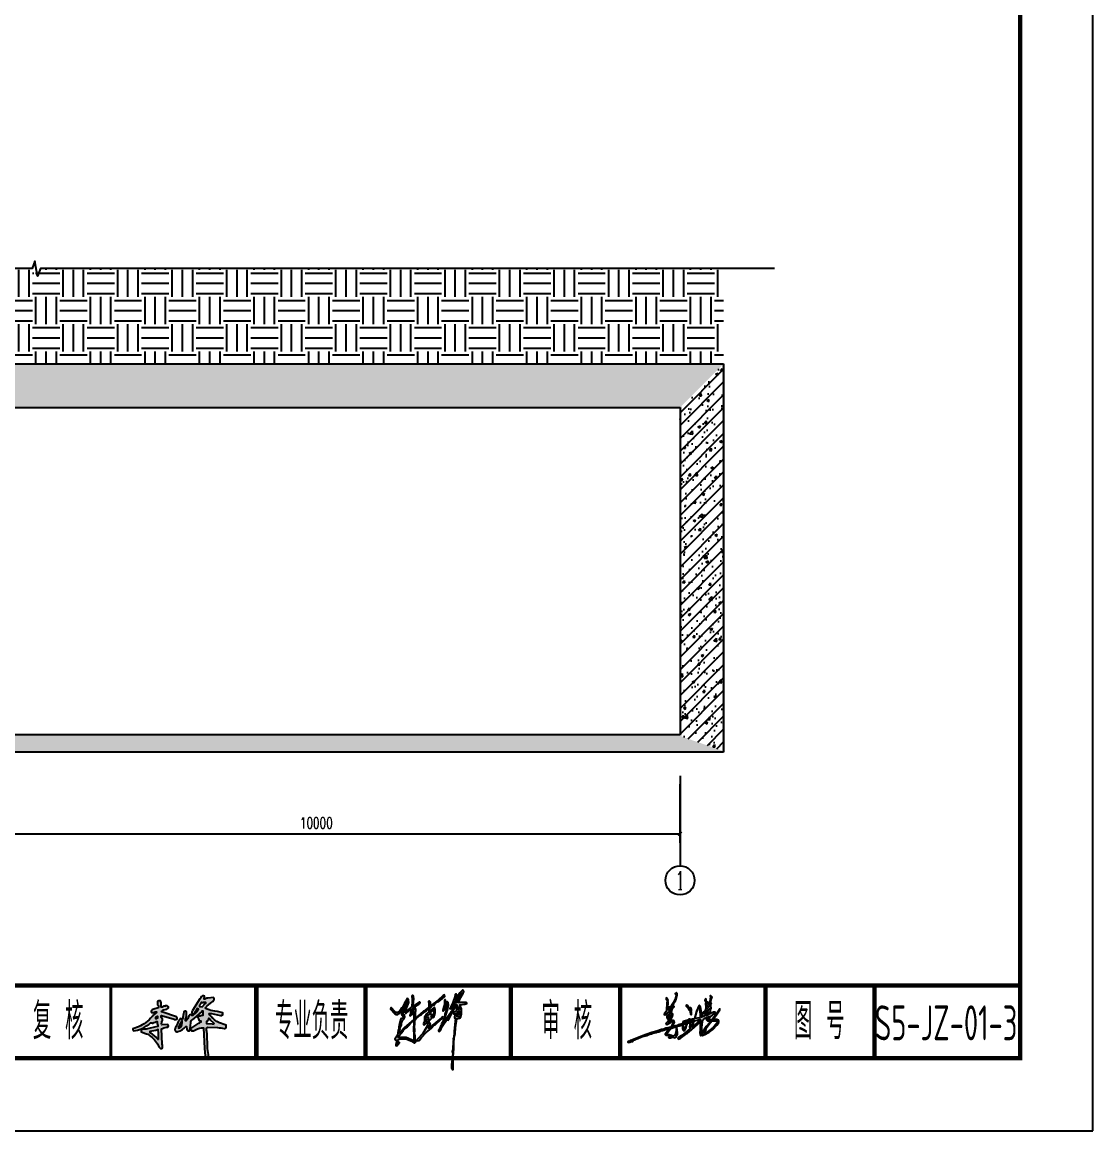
# Model space of a CAD drawing. Header units: millimetres. Extents: x -29538 to 115583, y -232866 to 15404.
# Drawn here: x 100814 to 115533, y -124126 to -108883 of the extents above; entities that cross this region are included whole.
import ezdxf
from ezdxf.enums import TextEntityAlignment as Align

# ---------------------------------------------------------------- set-up
doc = ezdxf.new("R2010")
doc.units = ezdxf.units.MM
doc.header["$LTSCALE"] = 10
doc.header["$MEASUREMENT"] = 0
for name, color, linetype in [('AXIS', 3, 'Continuous'), ('AXIS_TEXT', 7, 'Continuous'), ('DIM_SYMB', 3, 'Continuous'), ('FHDI签名', 4, 'Continuous'), ('HIDE_B', 7, 'Continuous'), ('PUB_DIM', 3, 'Continuous'), ('PUB_HATCH', 8, 'Continuous'), ('PUB_WALL', 9, 'Continuous'), ('WALL', 9, 'Continuous'), ('图框', 7, 'Continuous'), ('ＦＨＤＩ', 4, 'Continuous')]:
    doc.layers.add(name, color=color, linetype=linetype)
doc.styles.add('_TCH_AXIS', font='COMPLEX', dxfattribs={"bigfont": 'GBCBIG'})
doc.styles.add('COMPLEX', font='COMPLEX')
doc.styles.add('DIM_FONT', font='SIMPLEX', dxfattribs={"width": 0.7, "bigfont": 'GBCBIG'})
doc.styles.get("Standard").update_dxf_attribs({"font": 'gbenor.shx', "width": 0.75, "bigfont": 'gbcbig.shx'})
doc.dimstyles.new('DIMN50', dxfattribs={"dimscale": 0.5, "dimtxt": 300, "dimasz": 100, "dimexe": 250, "dimexo": 300, "dimgap": 150, "dimtad": 1, "dimdec": 0, "dimzin": 0, "dimdsep": 46, "dimtxsty": 'DIM_FONT', "dimblk": 'ARCHTICK', "dimcen": 0.09, "dimclrt": 7, "dimazin": 2, "dimtfac": 1, "dimtdec": 0, "dimtix": 1, "dimtmove": 2, "dimatfit": 3, "dimldrblk": 'ARCHTICK', "dimfxl": 0, "dimtolj": 1, "dimtzin": 0, "dimarcsym": 0})
pattern_1 = [(45, (-45736.04, -55239.7), (-88.38835, 88.38835), []), (50, (-45736.04, -55239.7), (358.6301, -31.37607), [37.5, -412.5]), (355, (-45736.04, -55239.7), (-69.3757, 376.0961), [30, -330]), (100.4514, (-45706.16, -55242.3), (289.2547, 344.7198), [31.8701, -350.57106]), (46.1842, (-45736.04, -55139.7), (533.6205, -82.7595), [56.25, -618.75]), (96.6356, (-45691.6, -55146.6), (467.3314, 487.059), [47.8051, -525.8565]), (351.1842, (-45736.04, -55139.7), (467.331, 487.0593), [45, -495]), (21, (-45686.04, -55164.7), (298.45353, -201.30945), [37.5, -412.5]), (326, (-45686.04, -55164.7), (121.6577, 362.575), [30, -330]), (71.4514, (-45661.17, -55181.48), (420.1113, 161.26525), [31.8701, -350.57106]), (37.5, (-45736.04, -55239.7), (6.07993, 166.44693), [0, -326, 0, -335, 0, -331.25]), (7.5, (-45736.04, -55239.7), (131.53477, 197.20586), [0, -191, 0, -318.5, 0, -126.25]), (327.5, (-45847.54, -55239.7), (266.91122, -11.27744), [0, -125, 0, -390, 0, -517.5]), (317.5, (-45897.54, -55239.7), (291.5931, 50.0525), [0, -162.5, 0, -259, 0, -367.5])]

# ---------------------------------------------------------------- blocks, each defined once
blk = doc.blocks.new('dwe')
at = {"linetype": 'Continuous'}
h = blk.add_hatch(color=256, dxfattribs=at)
h.paths.add_polyline_path([(32166.859, 20455.021, 0.138813), (32166.844, 20455.08, 0.305012), (32166.819, 20455.091, -0.192582), (32166.829, 20455.151), (32167.178, 20455.047), (32167.179, 20455.041, 0.254771), (32167.259, 20455.061, 0.439902), (32167.211, 20455.125), (32166.866, 20455.239, 0.288836), (32166.829, 20455.251, -0.33185), (32166.89, 20455.307), (32166.978, 20455.326, 0.248777), (32167.013, 20455.359), (32167.019, 20455.361), (32167.019, 20455.391), (32167.006, 20455.399, 0.156902), (32166.949, 20455.421, -0.226549), (32166.938, 20455.406, 0.203273), (32166.849, 20455.381), (32166.819, 20455.381), (32166.814, 20455.442, 0.141014), (32166.799, 20455.551, 0.181335), (32166.719, 20455.531), (32166.719, 20455.441, -0.388078), (32166.731, 20455.359), (32166.62, 20455.327, 0.123602), (32166.566, 20455.304, 0.460019), (32166.549, 20455.231), (32166.619, 20455.231), (32166.649, 20455.251), (32166.689, 20455.251), (32166.689, 20455.231), (32166.656, 20455.204), (32166.631, 20455.179, -0.071068), (32166.566, 20455.124, -0.129017), (32166.191, 20454.837), (32166.039, 20454.781, 0.313509), (32166.056, 20454.739), (32166.059, 20454.731, 0.126518), (32166.277, 20454.786), (32166.297, 20454.795, 0.073631), (32166.529, 20454.951), (32166.569, 20454.951), (32166.569, 20454.941, 0.306384), (32166.63, 20454.957, 0.101225), (32166.689, 20454.981), (32166.709, 20454.981, 0.192884), (32166.729, 20454.881), (32166.729, 20454.851), (32166.711, 20454.847), (32166.409, 20454.771), (32166.289, 20454.771, -0.295923), (32166.269, 20454.751), (32166.269, 20454.701), (32166.39, 20454.656), (32166.417, 20454.647, -0.097505), (32166.536, 20454.569, -0.139219), (32166.756, 20454.289), (32166.799, 20454.241), (32166.839, 20454.241), (32166.859, 20454.271), (32166.859, 20454.331), (32166.844, 20454.36), (32166.829, 20454.781), (32166.857, 20454.795, -0.122446), (32166.998, 20454.826, 0.488889), (32166.999, 20454.901), (32166.839, 20454.891, -0.138685), (32166.834, 20454.962, -0.251793)])
h.paths.add_polyline_path([(32166.729, 20455.081), (32166.7, 20455.077), (32166.699, 20455.071), (32166.659, 20455.071), (32166.659, 20455.091, 0.200858), (32166.699, 20455.121), (32166.729, 20455.121)], flags=16)
h.paths.add_polyline_path([(32166.739, 20454.761), (32166.744, 20454.652), (32166.749, 20454.491, -0.10594), (32166.681, 20454.544), (32166.676, 20454.549), (32166.527, 20454.677), (32166.509, 20454.681), (32166.509, 20454.711, 0.075528), (32166.718, 20454.756)], flags=16)
h = blk.add_hatch(color=256, dxfattribs=at)
h.paths.add_polyline_path([(32168.211, 20455.517), (32168.241, 20455.539, -0.076928), (32168.279, 20455.581, 0.343108), (32168.261, 20455.634), (32168.259, 20455.641), (32168.098, 20455.626, 0.082763), (32168.019, 20455.601), (32167.999, 20455.601), (32167.999, 20455.631), (32168.009, 20455.631), (32168.009, 20455.681, 0.433644), (32167.913, 20455.649, -0.083988), (32167.883, 20455.609), (32167.683, 20455.289, 0.241959), (32167.666, 20455.209, 0.088677), (32167.692, 20455.188), (32167.728, 20455.205, 0.005615), (32167.732, 20455.206), (32167.753, 20455.259, 0.154483), (32167.799, 20455.331, -1.209197), (32167.826, 20455.284, -0.109257), (32167.801, 20455.257, -0.116079), (32167.732, 20455.206), (32167.724, 20455.186, 0.148804), (32167.689, 20455.151), (32167.659, 20455.151), (32167.656, 20455.159, 0.636863), (32167.601, 20455.159, 0.220295), (32167.554, 20455.063), (32167.509, 20455.001), (32167.489, 20455.001), (32167.489, 20455.061), (32167.503, 20455.09), (32167.519, 20455.141), (32167.519, 20455.251), (32167.506, 20455.259, 0.524003), (32167.444, 20455.25), (32167.434, 20455.191), (32167.409, 20455.041), (32167.389, 20455.041), (32167.386, 20455.049, 0.551868), (32167.326, 20455.044, 0.11852), (32167.275, 20454.953, 0.071169), (32167.244, 20454.872), (32167.226, 20454.844, 0.10155), (32167.204, 20454.793, 0.705859), (32167.28, 20454.707, 0.161527), (32167.499, 20454.851), (32167.519, 20454.851), (32167.524, 20454.772), (32167.541, 20454.744), (32167.549, 20454.731), (32167.599, 20454.731), (32167.609, 20454.751), (32167.639, 20454.751), (32167.649, 20454.731), (32167.709, 20454.731, -0.124355), (32167.928, 20454.806), (32167.979, 20454.811), (32168.014, 20454.241), (32168.024, 20454.042, 0.594077), (32168.096, 20454.014, 0.243104), (32168.119, 20454.081, -0.084195), (32168.094, 20454.301), (32168.084, 20454.631), (32168.074, 20454.731), (32168.069, 20454.731, -0.200858), (32168.089, 20454.831), (32168.369, 20454.816, -0.063439), (32168.549, 20454.791, 0.343108), (32168.601, 20454.809), (32168.609, 20454.811), (32168.609, 20454.881), (32168.397, 20454.957), (32168.381, 20454.965, -0.084673), (32168.261, 20455.054, 0.071442), (32168.234, 20455.076), (32168.191, 20455.124, -0.149027), (32168.139, 20455.201), (32168.199, 20455.201), (32168.449, 20455.151), (32168.489, 20455.151, -0.295923), (32168.509, 20455.171), (32168.509, 20455.221), (32168.368, 20455.256), (32168.29, 20455.266, -0.064135), (32168.087, 20455.327), (32168.039, 20455.341, -0.249173), (32168.071, 20455.399), (32168.086, 20455.414)])
h.paths.add_polyline_path([(32168.049, 20455.491), (32168.041, 20455.489), (32167.949, 20455.391), (32167.869, 20455.401), (32167.869, 20455.431), (32167.886, 20455.454), (32167.915, 20455.493), (32167.919, 20455.511), (32167.949, 20455.511), (32167.949, 20455.501), (32167.969, 20455.501), (32167.969, 20455.511), (32168.049, 20455.511)], flags=16)
h.paths.add_polyline_path([(32167.969, 20455.271), (32167.969, 20455.161), (32167.938, 20455.156, 0.064743), (32167.841, 20455.127, 0.693991), (32167.834, 20455.09), (32167.851, 20455.054), (32167.87, 20455.006), (32167.897, 20454.997), (32167.919, 20454.991), (32167.919, 20454.971, 0.179878), (32167.871, 20454.949), (32167.851, 20454.937), (32167.636, 20454.794), (32167.629, 20454.771), (32167.609, 20454.771), (32167.614, 20454.872), (32167.624, 20454.951, -0.325645), (32167.681, 20455.039), (32167.716, 20455.064), (32167.936, 20455.264), (32167.939, 20455.271)], flags=16)
h.paths.add_polyline_path([(32168.119, 20455.071, -0.181335), (32168.156, 20455.049), (32168.173, 20455.023), (32168.266, 20454.939), (32168.279, 20454.911), (32168.22, 20454.916), (32168.069, 20454.931), (32168.069, 20454.981, 0.293881)], flags=16)
h.paths.add_polyline_path([(32167.399, 20454.991), (32167.399, 20454.961), (32167.384, 20454.882, -0.295272), (32167.299, 20454.801), (32167.299, 20454.831, 0.067267), (32167.325, 20454.883), (32167.343, 20454.93, 0.163021), (32167.369, 20454.971), (32167.379, 20454.966), (32167.379, 20454.991)], flags=16)
at = {"color": 7, "linetype": 'Continuous'}
for points in [[(32166.289, 20454.771, -0.295923), (32166.269, 20454.751), (32166.269, 20454.701), (32166.39, 20454.656), (32166.417, 20454.647, -0.097505), (32166.536, 20454.569, -0.139219), (32166.756, 20454.289), (32166.799, 20454.241), (32166.839, 20454.241), (32166.859, 20454.271), (32166.859, 20454.331), (32166.844, 20454.36), (32166.829, 20454.781), (32166.857, 20454.795, -0.122446), (32166.998, 20454.826, 0.488889), (32166.999, 20454.901), (32166.839, 20454.891, -0.138685), (32166.834, 20454.962, -0.251793), (32166.859, 20455.021, 0.138813), (32166.844, 20455.08, 0.305012), (32166.819, 20455.091, -0.192582), (32166.829, 20455.151), (32167.178, 20455.047), (32167.179, 20455.041, 0.254771), (32167.259, 20455.061, 0.439902), (32167.211, 20455.125), (32166.866, 20455.239, 0.288836), (32166.829, 20455.251, -0.33185), (32166.89, 20455.307), (32166.978, 20455.326, 0.248777), (32167.013, 20455.359), (32167.019, 20455.361), (32167.019, 20455.391), (32167.006, 20455.399, 0.156902), (32166.949, 20455.421, -0.226549), (32166.938, 20455.406, 0.203273), (32166.849, 20455.381), (32166.819, 20455.381), (32166.814, 20455.442, 0.141014), (32166.799, 20455.551, 0.181335), (32166.719, 20455.531), (32166.719, 20455.441, -0.388078), (32166.731, 20455.359), (32166.62, 20455.327, 0.123602), (32166.566, 20455.304, 0.460019), (32166.549, 20455.231), (32166.619, 20455.231), (32166.649, 20455.251), (32166.689, 20455.251), (32166.689, 20455.231), (32166.656, 20455.204), (32166.631, 20455.179, -0.071068), (32166.566, 20455.124, -0.129017), (32166.191, 20454.837), (32166.039, 20454.781, 0.313509), (32166.056, 20454.739), (32166.059, 20454.731, 0.126518), (32166.277, 20454.786), (32166.297, 20454.795, 0.073631), (32166.529, 20454.951), (32166.569, 20454.951), (32166.569, 20454.941, 0.306384), (32166.63, 20454.957, 0.101225), (32166.689, 20454.981), (32166.709, 20454.981, 0.192884), (32166.729, 20454.881), (32166.729, 20454.851), (32166.711, 20454.847), (32166.409, 20454.771), (32166.289, 20454.771), (32166.279, 20454.781)], [(32167.629, 20454.771), (32167.636, 20454.794), (32167.851, 20454.937), (32167.871, 20454.949, -0.179878), (32167.919, 20454.971), (32167.919, 20454.991), (32167.897, 20454.997), (32167.87, 20455.006), (32167.851, 20455.054), (32167.834, 20455.09, -0.693991), (32167.841, 20455.127, -0.064743), (32167.938, 20455.156), (32167.969, 20455.161), (32167.969, 20455.271), (32167.939, 20455.271), (32167.936, 20455.264), (32167.716, 20455.064), (32167.681, 20455.039, 0.325645), (32167.624, 20454.951), (32167.614, 20454.872), (32167.609, 20454.771), (32167.629, 20454.771)], [(32166.699, 20455.071), (32166.7, 20455.077), (32166.729, 20455.081), (32166.729, 20455.121), (32166.699, 20455.121, -0.200858), (32166.659, 20455.091), (32166.659, 20455.071), (32166.699, 20455.071)], [(32168.279, 20454.911), (32168.266, 20454.939), (32168.173, 20455.023), (32168.156, 20455.049, 0.181335), (32168.119, 20455.071, -0.293881), (32168.069, 20454.981), (32168.069, 20454.931), (32168.22, 20454.916), (32168.279, 20454.911)], [(32166.749, 20454.491), (32166.744, 20454.652), (32166.739, 20454.761), (32166.718, 20454.756, -0.075528), (32166.509, 20454.711), (32166.509, 20454.681), (32166.527, 20454.677), (32166.676, 20454.549), (32166.681, 20454.544, 0.10594), (32166.749, 20454.491)]]:
    blk.add_lwpolyline(points, format="xyb", dxfattribs=at)
for points in [[(32167.692, 20455.188), (32167.728, 20455.205, 0.121773), (32167.801, 20455.257, 0.109257), (32167.826, 20455.284, 1.209197), (32167.799, 20455.331, -0.154483), (32167.753, 20455.259), (32167.724, 20455.186, 0.148804), (32167.689, 20455.151), (32167.659, 20455.151), (32167.656, 20455.159, 0.636863), (32167.601, 20455.159, 0.220295), (32167.554, 20455.063), (32167.509, 20455.001), (32167.489, 20455.001), (32167.489, 20455.061), (32167.503, 20455.09), (32167.519, 20455.141), (32167.519, 20455.251), (32167.506, 20455.259, 0.524003), (32167.444, 20455.25), (32167.434, 20455.191), (32167.409, 20455.041), (32167.389, 20455.041), (32167.386, 20455.049, 0.551868), (32167.326, 20455.044, 0.11852), (32167.275, 20454.953, 0.071169), (32167.244, 20454.872), (32167.226, 20454.844, 0.10155), (32167.204, 20454.793, 0.705859), (32167.28, 20454.707, 0.161527), (32167.499, 20454.851), (32167.519, 20454.851), (32167.524, 20454.772), (32167.541, 20454.744), (32167.549, 20454.731), (32167.599, 20454.731), (32167.609, 20454.751), (32167.639, 20454.751), (32167.649, 20454.731), (32167.709, 20454.731, -0.124355), (32167.928, 20454.806), (32167.979, 20454.811), (32168.014, 20454.241), (32168.024, 20454.042, 0.594077), (32168.096, 20454.014, 0.243104), (32168.119, 20454.081, -0.084195), (32168.094, 20454.301), (32168.084, 20454.631), (32168.074, 20454.731), (32168.069, 20454.731, -0.200858), (32168.089, 20454.831), (32168.369, 20454.816, -0.063439), (32168.549, 20454.791, 0.343108), (32168.601, 20454.809), (32168.609, 20454.811), (32168.609, 20454.881), (32168.397, 20454.957), (32168.381, 20454.965, -0.084673), (32168.261, 20455.054, 0.071442), (32168.234, 20455.076), (32168.191, 20455.124, -0.149027), (32168.139, 20455.201), (32168.199, 20455.201), (32168.449, 20455.151), (32168.489, 20455.151, -0.295923), (32168.509, 20455.171), (32168.509, 20455.221), (32168.368, 20455.256), (32168.29, 20455.266, -0.064135), (32168.087, 20455.327), (32168.039, 20455.341, -0.249173), (32168.071, 20455.399), (32168.086, 20455.414), (32168.211, 20455.517), (32168.241, 20455.539, -0.076928), (32168.279, 20455.581, 0.343108), (32168.261, 20455.634), (32168.259, 20455.641), (32168.098, 20455.626, 0.082763), (32168.019, 20455.601), (32167.999, 20455.601), (32167.999, 20455.631), (32168.009, 20455.631), (32168.009, 20455.681, 0.433644), (32167.913, 20455.649, -0.083988), (32167.883, 20455.609), (32167.683, 20455.289, 0.241959), (32167.666, 20455.209, 0.088677), (32167.692, 20455.188, 0.088677)], [(32167.379, 20454.966), (32167.369, 20454.971, -0.163021), (32167.343, 20454.93), (32167.325, 20454.883, -0.067267), (32167.299, 20454.831), (32167.299, 20454.801, 0.295272), (32167.384, 20454.882), (32167.399, 20454.961), (32167.399, 20454.991), (32167.379, 20454.991), (32167.379, 20454.966)]]:
    blk.add_lwpolyline(points, format="xyb", close=True, dxfattribs=at)
blk.add_lwpolyline([(32167.949, 20455.391), (32168.041, 20455.489), (32168.049, 20455.491), (32168.049, 20455.511), (32167.969, 20455.511), (32167.969, 20455.501), (32167.949, 20455.501), (32167.949, 20455.511), (32167.919, 20455.511), (32167.915, 20455.493), (32167.886, 20455.454), (32167.869, 20455.431), (32167.869, 20455.401), (32167.949, 20455.391)], dxfattribs=at)
blk = doc.blocks.new('jld')
at = {"linetype": 'Continuous'}
h = blk.add_hatch(color=4, dxfattribs=at)
h.paths.add_polyline_path([(424, 218), (427, 222), (431, 224), (440, 225), (442, 227), (467, 233), (475, 237), (481, 237), (485, 240), (489, 240), (494, 243), (503, 245), (505, 240), (504, 220), (506, 206), (514, 198), (517, 199), (524, 206), (532, 221), (533, 228), (543, 257), (550, 259), (552, 261), (559, 262), (561, 256), (561, 240), (559, 228), (560, 214), (499, 163), (476, 149), (470, 142), (471, 138), (475, 135), (486, 139), (538, 178), (540, 178), (561, 196), (569, 200), (577, 210), (639, 264), (640, 198), (638, 187), (639, 167), (642, 164), (644, 164), (649, 170), (652, 207), (652, 234), (654, 243), (656, 272), (659, 281), (664, 286), (666, 286), (677, 295), (689, 301), (692, 304), (707, 309), (689, 291), (687, 288), (687, 282), (695, 276), (710, 273), (715, 274), (718, 273), (718, 271), (714, 268), (710, 261), (685, 231), (653, 180), (652, 167), (655, 162), (657, 162), (659, 167), (662, 164), (671, 167), (707, 188), (735, 210), (767, 242), (779, 258), (783, 267), (783, 274), (779, 279), (766, 284), (740, 284), (739, 288), (765, 322), (789, 360), (789, 367), (764, 329), (735, 292), (724, 282), (701, 283), (697, 287), (711, 301), (717, 304), (723, 311), (747, 329), (754, 338), (753, 342), (742, 342), (712, 329), (695, 318), (692, 318), (688, 315), (681, 315), (689, 325), (705, 341), (712, 336), (718, 341), (718, 359), (724, 371), (724, 377), (720, 381), (722, 399), (725, 406), (721, 416), (724, 443), (731, 456), (725, 461), (719, 469), (715, 467), (715, 464), (718, 461), (720, 454), (717, 449), (714, 418), (703, 415), (694, 407), (696, 418), (695, 419), (693, 417), (690, 405), (686, 438), (684, 441), (679, 442), (676, 433), (678, 433), (683, 419), (683, 414), (681, 410), (683, 378), (680, 361), (677, 353), (658, 336), (657, 333), (651, 328), (651, 326), (654, 323), (657, 323), (670, 337), (673, 339), (676, 338), (679, 323), (667, 309), (661, 307), (658, 310), (653, 304), (649, 303), (647, 319), (647, 351), (642, 380), (639, 387), (634, 392), (631, 392), (628, 389), (611, 349), (601, 310), (598, 304), (598, 300), (593, 291), (580, 289), (576, 286), (563, 284), (558, 289), (554, 289), (545, 280), (509, 269), (506, 265), (505, 255), (501, 252), (472, 244), (463, 240), (426, 231), (433, 241), (443, 262), (442, 271), (435, 277), (423, 277), (398, 265), (405, 274), (410, 276), (414, 280), (414, 286), (428, 310), (430, 323), (426, 330), (419, 332), (420, 344), (429, 369), (442, 382), (442, 384), (438, 387), (432, 385), (419, 375), (415, 367), (400, 356), (421, 382), (439, 408), (442, 416), (450, 428), (450, 432), (456, 441), (464, 472), (464, 483), (458, 489), (456, 490), (448, 483), (449, 481), (454, 482), (457, 478), (457, 470), (450, 447), (435, 416), (420, 393), (405, 376), (405, 381), (401, 380), (390, 363), (391, 383), (394, 402), (394, 420), (391, 423), (388, 422), (385, 412), (385, 394), (382, 374), (383, 349), (366, 331), (364, 323), (369, 320), (380, 327), (411, 355), (414, 356), (408, 329), (396, 321), (385, 308), (384, 303), (387, 294), (399, 279), (379, 256), (378, 252), (380, 249), (385, 248), (417, 266), (425, 269), (433, 269), (435, 266), (434, 259), (418, 233), (412, 227), (382, 218), (378, 218), (363, 212), (345, 208), (308, 195), (269, 185), (198, 161), (110, 125), (104, 124), (98, 120), (89, 117), (87, 115), (87, 111), (89, 109), (102, 111), (115, 117), (124, 118), (131, 127), (143, 130), (148, 134), (164, 139), (192, 152), (231, 163), (247, 170), (267, 175), (278, 180), (307, 187), (311, 190), (314, 189), (319, 192), (323, 192), (335, 197), (340, 197), (345, 200), (351, 200), (356, 203), (361, 203), (372, 208), (378, 208), (382, 211), (403, 215), (382, 185), (372, 174), (372, 170), (376, 165), (394, 162), (418, 155), (418, 153), (411, 152), (404, 149), (402, 147), (403, 145), (413, 145), (421, 148), (424, 147), (433, 149), (449, 146), (456, 151), (459, 157), (460, 166), (465, 173), (467, 186), (462, 223), (459, 226), (455, 224), (455, 196), (453, 192), (454, 184), (452, 180), (452, 173), (447, 167), (434, 159), (421, 162), (386, 174), (385, 177), (410, 211), (416, 216)])
h.paths.add_polyline_path([(404, 293), (398, 300), (397, 306), (406, 318), (407, 318), (406, 299)], flags=16)
h.paths.add_polyline_path([(415, 302), (415, 319), (419, 322), (421, 322), (422, 313)], flags=16)
h.paths.add_polyline_path([(512, 234), (515, 249), (531, 253), (534, 255), (536, 254), (529, 233), (515, 209), (512, 217)], flags=16)
h.paths.add_polyline_path([(515, 258), (517, 263), (520, 263), (539, 271), (542, 271), (538, 264), (523, 259)], flags=16)
h.paths.add_polyline_path([(547, 268), (550, 274), (555, 275), (557, 274), (556, 270)], flags=16)
h.paths.add_polyline_path([(568, 227), (568, 264), (585, 271), (587, 270), (585, 261), (572, 231)], flags=16)
h.paths.add_polyline_path([(568, 274), (572, 275), (589, 281), (590, 283), (586, 283), (580, 280), (568, 278)], flags=17)
h.paths.add_polyline_path([(578, 229), (589, 257), (589, 261), (596, 275), (619, 281), (637, 288), (640, 288), (640, 280), (635, 274), (580, 229)], flags=16)
h.paths.add_polyline_path([(601, 292), (604, 308), (615, 347), (617, 349), (621, 362), (630, 381), (633, 379), (638, 366), (640, 302), (634, 299)], flags=16)
h.paths.add_polyline_path([(648, 243), (649, 244), (649, 241)], flags=16)
h.paths.add_polyline_path([(649, 248), (648, 269), (651, 275), (652, 275), (651, 255)], flags=16)
h.paths.add_polyline_path([(670, 179), (671, 184), (684, 210), (685, 218), (705, 246), (729, 275), (754, 276), (756, 275), (768, 275), (772, 274), (775, 271), (773, 264), (760, 246), (741, 226), (717, 206), (688, 186), (676, 180)], flags=16)
h.paths.add_polyline_path([(688, 334), (689, 350), (694, 356), (696, 356), (699, 348)], flags=16)
h.paths.add_polyline_path([(691, 369), (692, 370), (692, 368)], flags=16)
h.paths.add_polyline_path([(699, 376), (696, 386), (698, 398), (702, 405), (710, 409), (712, 409), (713, 410), (715, 408), (710, 388)], flags=16)
h.paths.add_polyline_path([(706, 363), (709, 366), (710, 367), (710, 364), (707, 361)], flags=16)
h.paths.add_polyline_path([(391, 444), (387, 449), (386, 450), (380, 449), (380, 437), (384, 437), (388, 429), (391, 427), (395, 432)], flags=17)
h.paths.add_polyline_path([(543, 391), (539, 394), (538, 395), (533, 393), (532, 386), (544, 374), (555, 356), (560, 351), (563, 351), (564, 354), (558, 365), (557, 370)], flags=17)
h.paths.add_polyline_path([(571, 371), (569, 374), (568, 375), (563, 375), (561, 373), (560, 367), (568, 349), (570, 348), (572, 351), (573, 360)], flags=17)
h.paths.add_polyline_path([(574, 340), (571, 344), (569, 340), (566, 346), (564, 347), (562, 345), (566, 327), (571, 321), (574, 324)], flags=17)
at = {"color": 4, "linetype": 'Continuous', "elevation": 15634200}
for points in [[(458, 489), (456, 490), (448, 483), (449, 481), (454, 482), (457, 478), (457, 470), (450, 447), (435, 416), (420, 393), (405, 376), (405, 381), (401, 380), (390, 363), (391, 383), (394, 402), (394, 420), (391, 423), (388, 422), (385, 412), (385, 394), (382, 374), (383, 349), (366, 331), (364, 323), (369, 320), (380, 327), (411, 355), (414, 356), (408, 329), (396, 321), (385, 308), (384, 303), (387, 294), (399, 279), (379, 256), (378, 252), (380, 249), (385, 248), (417, 266), (425, 269), (433, 269), (435, 266), (434, 259), (418, 233), (412, 227), (382, 218), (378, 218), (363, 212), (345, 208), (308, 195), (269, 185), (198, 161), (110, 125), (104, 124), (98, 120), (89, 117), (87, 115), (87, 111), (89, 109), (102, 111), (115, 117), (124, 118), (131, 127), (143, 130), (148, 134), (164, 139), (192, 152), (231, 163), (247, 170), (267, 175), (278, 180), (307, 187), (311, 190), (314, 189), (319, 192), (323, 192), (335, 197), (340, 197), (345, 200), (351, 200), (356, 203), (361, 203), (372, 208), (378, 208), (382, 211), (403, 215), (382, 185), (372, 174), (372, 170), (376, 165), (394, 162), (418, 155), (418, 153), (411, 152), (404, 149), (402, 147), (403, 145), (413, 145), (421, 148), (424, 147), (433, 149), (449, 146), (456, 151), (459, 157), (460, 166), (465, 173), (467, 186), (462, 223), (459, 226), (455, 224), (455, 196), (453, 192), (454, 184), (452, 180), (452, 173), (447, 167), (434, 159), (421, 162), (386, 174), (385, 177), (410, 211), (416, 216), (424, 218), (427, 222), (431, 224), (440, 225), (442, 227), (467, 233), (475, 237), (481, 237), (485, 240), (489, 240), (494, 243), (503, 245), (505, 240), (504, 220), (506, 206), (514, 198), (517, 199), (524, 206), (532, 221), (533, 228), (543, 257), (550, 259), (552, 261), (559, 262), (561, 256), (561, 240), (559, 228), (560, 214), (499, 163), (476, 149), (470, 142), (471, 138), (475, 135), (486, 139), (538, 178), (540, 178), (561, 196), (569, 200), (577, 210), (639, 264), (640, 198), (638, 187), (639, 167), (642, 164), (644, 164), (649, 170), (652, 207), (652, 234), (654, 243), (656, 272), (659, 281), (664, 286), (666, 286), (677, 295), (689, 301), (692, 304), (707, 309), (689, 291), (687, 288), (687, 282), (695, 276), (710, 273), (715, 274), (718, 273), (718, 271), (714, 268), (710, 261), (685, 231), (653, 180), (652, 167), (655, 162), (657, 162), (659, 167), (662, 164), (671, 167), (707, 188), (735, 210), (767, 242), (779, 258), (783, 267), (783, 274), (779, 279), (766, 284), (740, 284), (739, 288), (765, 322), (789, 360), (789, 367), (764, 329), (735, 292), (724, 282), (701, 283), (697, 287), (711, 301), (717, 304), (723, 311), (747, 329), (754, 338), (753, 342), (742, 342), (712, 329), (695, 318), (692, 318), (688, 315), (681, 315), (689, 325), (705, 341), (712, 336), (718, 341), (718, 359), (724, 371), (724, 377), (720, 381), (722, 399), (725, 406), (721, 416), (724, 443), (731, 456), (725, 461), (719, 469), (715, 467), (715, 464), (718, 461), (720, 454), (717, 449), (714, 418), (703, 415), (694, 407), (696, 418), (695, 419), (693, 417), (690, 405), (686, 438), (684, 441), (679, 442), (676, 433), (678, 433), (683, 419), (683, 414), (681, 410), (683, 378), (680, 361), (677, 353), (658, 336), (657, 333), (651, 328), (651, 326), (654, 323), (657, 323), (670, 337), (673, 339), (676, 338), (679, 323), (667, 309), (661, 307), (658, 310), (653, 304), (649, 303), (647, 319), (647, 351), (642, 380), (639, 387), (634, 392), (631, 392), (628, 389), (611, 349), (601, 310), (598, 304), (598, 300), (593, 291), (580, 289), (576, 286), (563, 284), (558, 289), (554, 289), (545, 280), (509, 269), (506, 265), (505, 255), (501, 252), (472, 244), (463, 240), (426, 231), (433, 241), (443, 262), (442, 271), (435, 277), (423, 277), (398, 265), (405, 274), (410, 276), (414, 280), (414, 286), (428, 310), (430, 323), (426, 330), (419, 332), (420, 344), (429, 369), (442, 382), (442, 384), (438, 387), (432, 385), (419, 375), (415, 367), (400, 356), (421, 382), (439, 408), (442, 416), (450, 428), (450, 432), (456, 441), (464, 472), (464, 483), (458, 489)], [(387, 449), (386, 450), (380, 449), (380, 437), (384, 437), (388, 429), (391, 427), (395, 432), (391, 444), (387, 449)], [(676, 428), (675, 429), (675, 427), (676, 428)], [(539, 394), (538, 395), (533, 393), (532, 386), (544, 374), (555, 356), (560, 351), (563, 351), (564, 354), (558, 365), (557, 370), (543, 391), (539, 394)], [(569, 374), (568, 375), (563, 375), (561, 373), (560, 367), (568, 349), (570, 348), (572, 351), (573, 360), (571, 371), (569, 374)], [(566, 346), (564, 347), (562, 345), (566, 327), (571, 321), (574, 324), (574, 340), (571, 344), (569, 340), (566, 346)], [(630, 381), (633, 379), (638, 366), (640, 302), (634, 299), (601, 292), (604, 308), (615, 347), (617, 349), (621, 362), (630, 381)], [(694, 356), (696, 356), (699, 348), (688, 334), (689, 350), (694, 356)], [(691, 369), (692, 370), (692, 368), (691, 369)], [(710, 409), (712, 409), (713, 410), (715, 408), (710, 388), (699, 376), (696, 386), (698, 398), (702, 405), (710, 409)], [(709, 366), (710, 367), (710, 364), (707, 361), (706, 363), (709, 366)], [(406, 318), (407, 318), (406, 299), (404, 293), (398, 300), (397, 306), (406, 318)], [(419, 322), (421, 322), (422, 313), (415, 302), (415, 319), (419, 322)], [(534, 255), (536, 254), (529, 233), (515, 209), (512, 217), (512, 234), (515, 249), (531, 253), (534, 255)], [(539, 271), (542, 271), (538, 264), (523, 259), (515, 258), (517, 263), (520, 263), (539, 271)], [(555, 275), (557, 274), (556, 270), (547, 268), (550, 274), (555, 275)], [(586, 283), (590, 283), (589, 281), (572, 275), (568, 274), (568, 278), (580, 280), (586, 283)], [(585, 271), (587, 270), (585, 261), (572, 231), (568, 227), (568, 264), (585, 271)], [(637, 288), (640, 288), (640, 280), (635, 274), (580, 229), (578, 229), (589, 257), (589, 261), (596, 275), (619, 281), (637, 288)], [(651, 275), (652, 275), (651, 255), (649, 248), (648, 269), (651, 275)], [(660, 313), (659, 314), (659, 312), (660, 313)], [(754, 276), (756, 275), (768, 275), (772, 274), (775, 271), (773, 264), (760, 246), (741, 226), (717, 206), (688, 186), (676, 180), (670, 179), (671, 184), (684, 210), (685, 218), (705, 246), (729, 275), (754, 276)], [(648, 243), (649, 244), (649, 241), (648, 243)], [(400, 146), (399, 147), (399, 144), (400, 146)]]:
    blk.add_lwpolyline(points, dxfattribs=at)
blk = doc.blocks.new('chf')
at = {"linetype": 'Continuous'}
h = blk.add_hatch(color=4, dxfattribs=at)
h.paths.add_polyline_path([(283, 254), (289, 260), (293, 268), (292, 278), (288, 281), (286, 285), (288, 291), (301, 310), (310, 331), (309, 343), (305, 349), (301, 347), (298, 338), (292, 329), (282, 309), (279, 307), (272, 296), (261, 288), (256, 289), (250, 293), (236, 309), (233, 308), (232, 303), (248, 284), (256, 280), (263, 280), (269, 284), (286, 306), (304, 336), (298, 317), (284, 296), (279, 281), (286, 272), (286, 267), (284, 264), (276, 261), (271, 247), (267, 225), (267, 216), (265, 212), (261, 191), (250, 174), (252, 171), (258, 170), (255, 150), (255, 147), (258, 145), (265, 152), (270, 160), (266, 162), (264, 158), (262, 159), (264, 173), (276, 176), (298, 175), (323, 165), (334, 158), (336, 158), (340, 163), (337, 173), (337, 188), (335, 198), (336, 210), (334, 231), (336, 238), (336, 255), (341, 263), (351, 270), (356, 276), (363, 279), (377, 292), (384, 296), (387, 300), (396, 304), (396, 292), (383, 280), (383, 273), (379, 273), (377, 270), (378, 248), (373, 241), (373, 237), (377, 236), (391, 248), (390, 233), (371, 199), (346, 172), (346, 167), (355, 169), (361, 175), (364, 181), (385, 203), (406, 220), (420, 235), (423, 236), (449, 260), (452, 265), (450, 266), (411, 233), (394, 221), (403, 238), (401, 244), (396, 242), (398, 254), (401, 258), (403, 258), (414, 268), (416, 267), (419, 270), (419, 273), (422, 278), (421, 283), (423, 286), (424, 302), (421, 310), (419, 310), (402, 296), (401, 304), (403, 310), (410, 319), (419, 322), (425, 330), (435, 336), (439, 336), (454, 347), (465, 358), (464, 363), (463, 364), (458, 362), (436, 342), (403, 317), (403, 333), (398, 339), (394, 336), (396, 325), (396, 312), (380, 299), (376, 294), (373, 294), (359, 281), (337, 264), (340, 301), (338, 308), (335, 309), (323, 288), (326, 305), (331, 311), (353, 325), (359, 332), (356, 334), (334, 320), (332, 317), (327, 316), (329, 320), (331, 348), (330, 357), (327, 361), (325, 361), (323, 358), (325, 350), (325, 328), (322, 312), (297, 295), (294, 291), (294, 288), (296, 286), (299, 286), (301, 289), (319, 301), (317, 281), (315, 278), (315, 276), (318, 275), (326, 281), (329, 286), (329, 290), (332, 291), (331, 258), (292, 224), (270, 201), (268, 202), (269, 209), (273, 217), (272, 220), (278, 236), (278, 245), (282, 249)])
h.paths.add_polyline_path([(297, 223), (304, 227), (313, 235), (313, 237), (318, 243), (329, 251), (331, 250), (330, 213), (332, 197), (332, 167), (299, 181), (265, 181), (268, 190), (286, 210), (287, 213)], flags=16)
h.paths.add_polyline_path([(382, 251), (383, 264), (386, 268), (389, 269), (393, 269), (393, 261)], flags=16)
h.paths.add_polyline_path([(390, 277), (394, 281), (395, 281), (395, 279), (392, 276)], flags=16)
h.paths.add_polyline_path([(402, 280), (402, 287), (416, 298), (417, 298), (418, 296), (416, 278), (408, 269), (406, 269), (409, 275), (409, 280), (407, 282)], flags=16)
h.paths.add_polyline_path([(508, 291), (506, 291), (501, 285), (503, 282), (513, 285), (512, 279), (506, 270), (506, 266), (510, 264), (505, 209), (505, 193), (503, 188), (503, 180), (501, 176), (502, 171), (500, 166), (499, 129), (497, 121), (499, 112), (497, 93), (498, 83), (495, 80), (493, 63), (494, 51), (499, 43), (501, 44), (501, 98), (503, 132), (503, 159), (505, 180), (509, 199), (510, 223), (516, 262), (525, 265), (530, 264), (534, 270), (537, 283), (537, 305), (530, 322), (551, 324), (559, 328), (556, 332), (524, 332), (533, 354), (544, 372), (546, 379), (544, 385), (542, 386), (530, 373), (511, 345), (510, 347), (513, 352), (513, 356), (515, 358), (516, 363), (512, 369), (509, 366), (508, 356), (499, 332), (486, 306), (490, 304), (495, 309), (503, 325), (506, 321), (510, 321), (498, 297), (494, 292), (493, 294), (490, 292), (487, 283), (477, 269), (479, 267), (483, 271), (477, 258), (478, 255), (481, 257), (504, 302), (507, 305), (515, 321), (517, 321), (515, 297)])
h.paths.add_polyline_path([(520, 290), (526, 295), (527, 296), (527, 293), (519, 286)], flags=16)
h.paths.add_polyline_path([(523, 301), (526, 313), (527, 314), (530, 307), (526, 302)], flags=16)
h.paths.add_polyline_path([(530, 289), (532, 289), (531, 275), (528, 272), (517, 272), (521, 279), (526, 283)], flags=16)
h.paths.add_polyline_path([(507, 328), (507, 332), (517, 345), (524, 359), (535, 371), (536, 372), (524, 343), (518, 333), (514, 330)], flags=16)
h.paths.add_polyline_path([(467, 317), (469, 325), (468, 343), (466, 344), (464, 342), (464, 323), (459, 310), (456, 299), (456, 296), (458, 294), (464, 300), (471, 315), (475, 320), (472, 302), (465, 282), (463, 269), (457, 256), (457, 251), (451, 240), (451, 236), (448, 233), (442, 217), (438, 211), (439, 207), (446, 212), (454, 228), (478, 264), (477, 268), (458, 243), (459, 250), (465, 263), (470, 282), (474, 290), (474, 295), (476, 298), (481, 321), (479, 331), (476, 334), (474, 334), (469, 319)])
h.paths.add_polyline_path([(499, 304), (498, 305), (496, 303), (497, 301)], flags=17)
h.paths.add_polyline_path([(457, 269), (455, 270), (452, 266), (454, 265)], flags=17)
at = {"color": 4, "linetype": 'Continuous', "elevation": 15644317}
for points in [[(544, 385), (542, 386), (530, 373), (511, 345), (510, 347), (513, 352), (513, 356), (515, 358), (516, 363), (512, 369), (509, 366), (508, 356), (499, 332), (486, 306), (490, 304), (495, 309), (503, 325), (506, 321), (510, 321), (498, 297), (494, 292), (493, 294), (490, 292), (487, 283), (477, 269), (479, 267), (483, 271), (477, 258), (478, 255), (481, 257), (504, 302), (507, 305), (515, 321), (517, 321), (515, 297), (508, 291), (506, 291), (501, 285), (503, 282), (513, 285), (512, 279), (506, 270), (506, 266), (510, 264), (505, 209), (505, 193), (503, 188), (503, 180), (501, 176), (502, 171), (500, 166), (499, 129), (497, 121), (499, 112), (497, 93), (498, 83), (495, 80), (493, 63), (494, 51), (499, 43), (501, 44), (501, 98), (503, 132), (503, 159), (505, 180), (509, 199), (510, 223), (516, 262), (525, 265), (530, 264), (534, 270), (537, 283), (537, 305), (530, 322), (551, 324), (559, 328), (556, 332), (524, 332), (533, 354), (544, 372), (546, 379), (544, 385)], [(464, 363), (463, 364), (458, 362), (436, 342), (403, 317), (403, 333), (398, 339), (394, 336), (396, 325), (396, 312), (380, 299), (376, 294), (373, 294), (359, 281), (337, 264), (340, 301), (338, 308), (335, 309), (323, 288), (326, 305), (331, 311), (353, 325), (359, 332), (356, 334), (334, 320), (332, 317), (327, 316), (329, 320), (331, 348), (330, 357), (327, 361), (325, 361), (323, 358), (325, 350), (325, 328), (322, 312), (297, 295), (294, 291), (294, 288), (296, 286), (299, 286), (301, 289), (319, 301), (317, 281), (315, 278), (315, 276), (318, 275), (326, 281), (329, 286), (329, 290), (332, 291), (331, 258), (292, 224), (270, 201), (268, 202), (269, 209), (273, 217), (272, 220), (278, 236), (278, 245), (282, 249), (283, 254), (289, 260), (293, 268), (292, 278), (288, 281), (286, 285), (288, 291), (301, 310), (310, 331), (309, 343), (305, 349), (301, 347), (298, 338), (292, 329), (282, 309), (279, 307), (272, 296), (261, 288), (256, 289), (250, 293), (236, 309), (233, 308), (232, 303), (248, 284), (256, 280), (263, 280), (269, 284), (286, 306), (304, 336), (298, 317), (284, 296), (279, 281), (286, 272), (286, 267), (284, 264), (276, 261), (271, 247), (267, 225), (267, 216), (265, 212), (261, 191), (250, 174), (252, 171), (258, 170), (255, 150), (255, 147), (258, 145), (265, 152), (270, 160), (266, 162), (264, 158), (262, 159), (264, 173), (276, 176), (298, 175), (323, 165), (334, 158), (336, 158), (340, 163), (337, 173), (337, 188), (335, 198), (336, 210), (334, 231), (336, 238), (336, 255), (341, 263), (351, 270), (356, 276), (363, 279), (377, 292), (384, 296), (387, 300), (396, 304), (396, 292), (383, 280), (383, 273), (379, 273), (377, 270), (378, 248), (373, 241), (373, 237), (377, 236), (391, 248), (390, 233), (371, 199), (346, 172), (346, 167), (355, 169), (361, 175), (364, 181), (385, 203), (406, 220), (420, 235), (423, 236), (449, 260), (452, 265), (450, 266), (411, 233), (394, 221), (403, 238), (401, 244), (396, 242), (398, 254), (401, 258), (403, 258), (414, 268), (416, 267), (419, 270), (419, 273), (422, 278), (421, 283), (423, 286), (424, 302), (421, 310), (419, 310), (402, 296), (401, 304), (403, 310), (410, 319), (419, 322), (425, 330), (435, 336), (439, 336), (454, 347), (465, 358), (464, 363)], [(468, 343), (466, 344), (464, 342), (464, 323), (459, 310), (456, 299), (456, 296), (458, 294), (464, 300), (471, 315), (475, 320), (472, 302), (465, 282), (463, 269), (457, 256), (457, 251), (451, 240), (451, 236), (448, 233), (442, 217), (438, 211), (439, 207), (446, 212), (454, 228), (478, 264), (477, 268), (458, 243), (459, 250), (465, 263), (470, 282), (474, 290), (474, 295), (476, 298), (481, 321), (479, 331), (476, 334), (474, 334), (469, 319), (467, 317), (469, 325), (468, 343)], [(535, 371), (536, 372), (524, 343), (518, 333), (514, 330), (507, 328), (507, 332), (517, 345), (524, 359), (535, 371)], [(416, 298), (417, 298), (418, 296), (416, 278), (408, 269), (406, 269), (409, 275), (409, 280), (407, 282), (402, 280), (402, 287), (416, 298)], [(499, 304), (498, 305), (496, 303), (497, 301), (499, 304)], [(530, 289), (532, 289), (531, 275), (528, 272), (517, 272), (521, 279), (526, 283), (530, 289)], [(526, 295), (527, 296), (527, 293), (519, 286), (520, 290), (526, 295)], [(526, 313), (527, 314), (530, 307), (526, 302), (523, 301), (526, 313)], [(329, 251), (331, 250), (330, 213), (332, 197), (332, 167), (299, 181), (265, 181), (268, 190), (286, 210), (287, 213), (297, 223), (304, 227), (313, 235), (313, 237), (318, 243), (329, 251)], [(389, 269), (393, 269), (393, 261), (382, 251), (383, 264), (386, 268), (389, 269)], [(394, 281), (395, 281), (395, 279), (392, 276), (390, 277), (394, 281)], [(457, 269), (455, 270), (452, 266), (454, 265), (457, 269)]]:
    blk.add_lwpolyline(points, dxfattribs=at)
blk = doc.blocks.new('_ArchTick')
at = {"color": 0, "linetype": 'ByBlock', "const_width": 0.4}
blk.add_lwpolyline([(-0.5, -0.5), (0.5, 0.5)], dxfattribs=at)
blk = doc.blocks.new('*D742')
at = {"layer": 'Defpoints', "color": 0}
for p in [(99857, -119208), (109857, -119208), (109857, -120043)]:
    blk.add_point(p, dxfattribs=at)
at = {"layer": 'PUB_DIM', "color": 0, "lineweight": -2}
for p, q in [((99857, -119358), (99857, -120168)), ((109857, -119358), (109857, -120168)), ((99857, -120043), (109857, -120043))]:
    blk.add_line(p, q, dxfattribs=at)
at = {"layer": 'PUB_DIM', "color": 0, "lineweight": -2, "xscale": 50, "yscale": 50, "zscale": 50, "rotation": 180}
blk.add_blockref('_ArchTick', (99857, -120043), dxfattribs=at)
at = {"layer": 'PUB_DIM', "color": 0, "lineweight": -2, "xscale": 50, "yscale": 50, "zscale": 50}
blk.add_blockref('_ArchTick', (109857, -120043), dxfattribs=at)
at = {"layer": 'PUB_DIM', "color": 7, "insert": (104857, -119893), "char_height": 150, "attachment_point": 5, "style": 'DIM_FONT'}
blk.add_mtext('\\A1;10000', dxfattribs=at)
blk = doc.blocks.new('_AXISO')
blk.add_circle((0, 0), 0.5)
at = {"layer": 'AXIS_TEXT', "style": 'COMPLEX', "width": 1.041667}
blk.add_attdef('A', text='', height=0.56, dxfattribs=at).set_placement((-0.25, -0.28), (0.25, -0.28), align=Align.FIT)

msp = doc.modelspace()

# ---------------------------------------------------------------- hatches: boundary and pattern name
h = msp.add_hatch()
h.set_pattern_fill('土壤', color=256, scale=100)
h.set_pattern_definition([(0, (-47169.76, -55239.7), (375, 375), [375, -375]), (0, (-47169.76, -55099.08), (375, 375), [375, -375]), (0, (-47169.76, -54958.45), (375, 375), [375, -375]), (90, (-47122.9, -54911.58), (-375, 375), [375, -375]), (90, (-46982.26, -54911.58), (-375, 375), [375, -375]), (90, (-46841.63, -54911.58), (-375, 375), [375, -375])])
h.paths.add_polyline_path([(90857.31, -112272.06), (100951.27, -112272.06), (100988.52, -112377.06), (101007.04, -112272.06), (110457.31, -112272.06), (110457.31, -113580.72), (90857.31, -113580.72)])
at = {"layer": 'PUB_HATCH'}
h = msp.add_hatch(dxfattribs=at)
h.set_pattern_fill('钢筋混凝土', color=256, scale=50, style=0)
h.set_pattern_definition(pattern_1)
h.paths.add_polyline_path([(99857.31, -113580.72), (99857.31, -114180.72), (109857.31, -114180.72), (110457.31, -113580.72)])
h = msp.add_hatch(dxfattribs=at)
h.set_pattern_fill('钢筋混凝土', color=256, scale=50, style=0)
h.set_pattern_definition(pattern_1)
h.paths.add_polyline_path([(110457.31, -113580.72), (109857.31, -114180.72), (109857.31, -118680.72), (109882.31, -118705.72), (110432.31, -118895.72), (110457.31, -118920.72)])
h = msp.add_hatch(dxfattribs=at)
h.set_pattern_fill('钢筋混凝土', color=256, scale=50, style=0)
h.set_pattern_definition(pattern_1)
h.paths.add_polyline_path([(110432.31, -118895.72), (109882.31, -118705.72), (109857.31, -118680.72), (90857.31, -118680.72), (90832.31, -118705.72), (90657.31, -118760.72), (90857.31, -118895.72), (90857.31, -118920.72), (110457.31, -118920.72)])
at = {"layer": 'PUB_WALL'}
for points in [[(99857.31, -113580.72), (110457.31, -113580.72), (110432.31, -113605.72), (99857.31, -113605.72)], [(110457.31, -113580.72), (110457.31, -118920.72), (110432.31, -118895.72), (110432.31, -113605.72)], [(99857.31, -114180.72), (109857.31, -114180.72), (109882.31, -114155.72), (99857.31, -114155.72)], [(109857.31, -114180.72), (109857.31, -118680.72), (109882.31, -118705.72), (109882.31, -114155.72)], [(109857.31, -118680.72), (90857.31, -118680.72), (90832.31, -118705.72), (109882.31, -118705.72)], [(110457.31, -118920.72), (90857.31, -118920.72), (90857.31, -118895.72), (110432.31, -118895.72)]]:
    msp.add_hatch(color=256, dxfattribs=at).paths.add_polyline_path(points)

# ---------------------------------------------------------------- linework, layer by layer
msp.add_lwpolyline([(90857.31, -113580.72), (110342.18, -113580.72)])
at = {"layer": 'AXIS'}
msp.add_line((109857.31, -119242.98), (109857.31, -120482.6), dxfattribs=at)
at = {"layer": 'DIM_SYMB'}
msp.add_lwpolyline([(111157.73, -112272.06), (101063.77, -112272.06), (101025.55, -112377.06), (100988.52, -112167.06), (100951.27, -112272.06), (90857.31, -112272.06)], dxfattribs=at)
at = {"layer": 'HIDE_B', "flags": 128}
msp.add_lwpolyline([(76532.6, -122125.77), (76532.6, -122125.77), (76532.6, -122125.77), (76532.6, -95425.77), (76532.6, -95425.77), (76532.6, -95425.77), (114532.6, -95425.77), (114532.6, -95425.77), (114532.6, -95425.77), (114532.6, -95425.77), (114532.6, -95425.77), (114532.6, -95425.77), (114532.6, -122125.77), (114532.6, -122125.77), (76532.6, -122125.77)], close=True, dxfattribs=at)
at = {"layer": 'WALL'}
for p, q in [((99857.31, -113580.72), (110457.31, -113580.72)), ((110457.31, -113580.72), (110457.31, -118920.72)), ((99857.31, -114180.72), (109857.31, -114180.72)), ((109857.31, -114180.72), (109857.31, -118680.72)), ((109857.31, -118680.72), (90857.31, -118680.72)), ((110457.31, -118920.72), (90857.31, -118920.72))]:
    msp.add_line(p, q, dxfattribs=at)
at = {"layer": '图框', "linetype": 'Continuous'}
for points in [[(115532.6, -124125.77), (115532.6, -94425.77)], [(73532.6, -124125.77), (115532.6, -124125.77)]]:
    msp.add_lwpolyline(points, dxfattribs=at)
at = {"layer": '图框', "linetype": 'Continuous', "const_width": 60}
for points in [[(114532.6, -95425.77), (76532.6, -95425.77), (76532.6, -123125.77), (114532.6, -123125.77), (114532.6, -95425.77)], [(76532.6, -122125.77), (114532.6, -122125.77)], [(104032.6, -123125.77), (104032.6, -122125.77)], [(104032.6, -123125.77), (104032.6, -122125.77)], [(105532.6, -123125.77), (105532.6, -122125.77)], [(107532.6, -123125.77), (107532.6, -122125.77)], [(109032.6, -123125.77), (109032.6, -122125.77)], [(111032.6, -123125.77), (111032.6, -122125.77)], [(112532.6, -123125.77), (112532.6, -122125.77)]]:
    msp.add_lwpolyline(points, dxfattribs=at)
at = {"layer": '图框', "const_width": 40}
msp.add_lwpolyline([(102032.6, -123125.77), (102032.6, -122125.77)], dxfattribs=at)

# ---------------------------------------------------------------- block references
at = {"layer": 'AXIS'}
ref = msp.add_blockref('_AXISO', (109857.31, -120682.6), dxfattribs=dict(at, xscale=400, yscale=400, zscale=400))
ref.add_attrib('A', '1', dxfattribs={"layer": 'AXIS_TEXT', "height": 249.83, "style": '_TCH_AXIS'}).set_placement((109803.77, -120807.51), (109910.84, -120807.51), align=Align.FIT)
at = {"layer": 'FHDI签名', "linetype": 'Continuous', "xscale": 1.799999999988358, "yscale": 1.799999999988358, "zscale": 1.80000000000291}
msp.add_blockref('jld', (108983.51, -123108.55, -12507360), dxfattribs=at)
at = {"layer": 'ＦＨＤＩ'}
for name, p, xscale, yscale, zscale in [('chf', (105136.57, -123422.57, -34417497.4), 3.200000000011642, 3.200000000011642, 3.19999999999709), ('dwe', (-15980684.64, -10350114.95), 500, 500, 500)]:
    msp.add_blockref(name, p, dxfattribs=dict(at, xscale=xscale, yscale=yscale, zscale=zscale))

# ---------------------------------------------------------------- texts
at = {"layer": '图框', "width": 0.7}
msp.add_text('复 核', height=500, dxfattribs=at).set_placement((101308.31, -122616.31), align=Align.MIDDLE_CENTER)
at = {"layer": '图框', "linetype": 'Continuous', "width": 0.7}
for s, height, p in [('专业负责', 500, (104793.39, -122616.31)), ('审 核', 500, (108301.19, -122616.31)), ('图 号', 500, (111770.92, -122616.31)), ('S5-JZ-01-3', 480, (113515.6, -122641.1))]:
    msp.add_text(s, height=height, dxfattribs=at).set_placement(p, align=Align.MIDDLE_CENTER)

# ---------------------------------------------------------------- dimensions: what is measured, and where the dimension line sits
at = {"layer": 'PUB_DIM'}
dim = msp.add_aligned_dim(p1=(99857.31, -119207.79), p2=(109857.31, -119207.79), distance=-835.42, dimstyle='DIMN50', dxfattribs=at)
dim.commit()
dim.dimension.update_dxf_attribs({"geometry": '*D742', "text_midpoint": (104857.31, -119893.2)})

doc.saveas('drawing.dxf')
